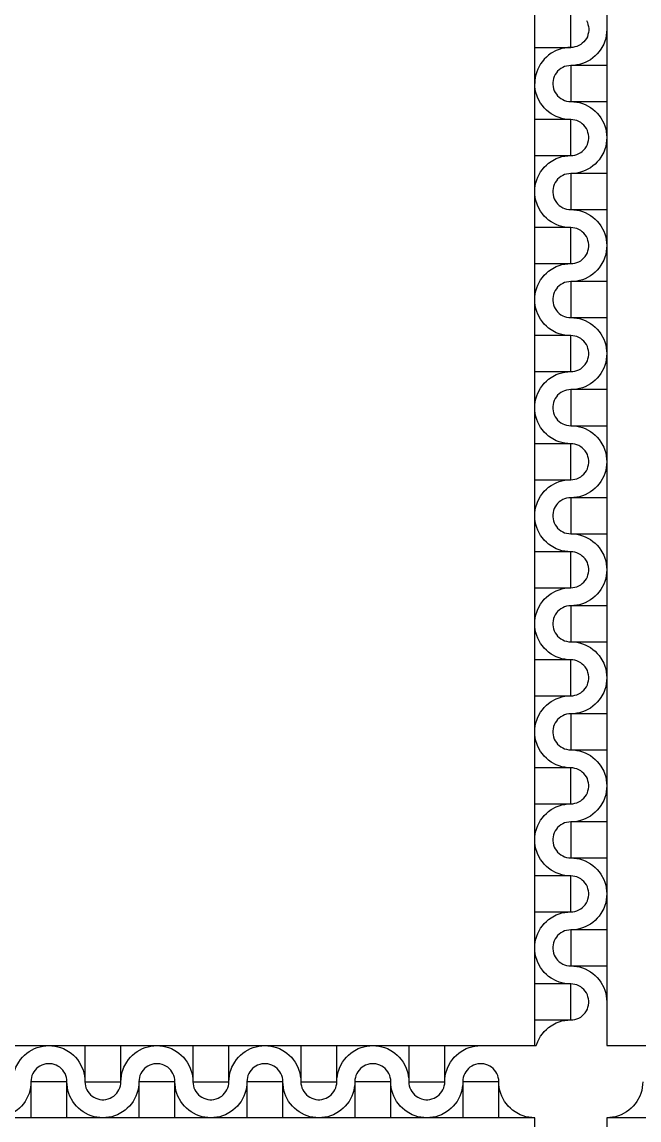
# Model space of a CAD drawing. Extents: x 190.8 to 267.1, y 124 to 174.8.
# Drawn here: x 225.647 to 226.847, y 150.406 to 152.54 of the extents above; entities that cross this region are included whole.
import ezdxf

# ---------------------------------------------------------------- set-up
doc = ezdxf.new("R2010")
doc.units = 0
doc.header["$MEASUREMENT"] = 0

msp = doc.modelspace()

# ---------------------------------------------------------------- linework, layer by layer
for p, q in [((224.5446, 150.5506), (226.6475, 150.5506)), ((226.7846, 150.5506), (228.8875, 150.5506))]:
    msp.add_line(p, q)
for points in [[(226.6446, 150.5506), (226.6446, 152.6023)], [(228.8875, 152.6106), (226.7846, 152.6106), (226.7846, 150.5506)], [(226.6446, 152.4906), (226.7146, 152.4906), (226.7146, 152.5606), (226.6446, 152.5606)], [(226.7449, 152.5431), (226.7469, 152.5393), (226.7481, 152.5356), (226.7491, 152.5316), (226.7496, 152.5276), (226.7496, 152.5236), (226.7491, 152.5196), (226.7481, 152.5156), (226.7469, 152.5116), (226.7449, 152.5081), (226.7426, 152.5046), (226.7401, 152.5016), (226.7371, 152.4988), (226.7339, 152.4963), (226.7304, 152.4943), (226.7266, 152.4926), (226.7226, 152.4916), (226.7186, 152.4908), (226.7146, 152.4906)], [(226.7846, 152.5256), (226.7844, 152.5198), (226.7836, 152.5141), (226.7826, 152.5083), (226.7809, 152.5028), (226.7789, 152.4973), (226.7734, 152.4873), (226.7699, 152.4826), (226.7661, 152.4781), (226.7621, 152.4741), (226.7576, 152.4703), (226.7529, 152.4668), (226.7429, 152.4613), (226.7374, 152.4593), (226.7319, 152.4576), (226.7261, 152.4566), (226.7204, 152.4558), (226.7146, 152.4556)], [(226.7146, 152.4906), (226.7089, 152.4903), (226.7031, 152.4896), (226.6974, 152.4886), (226.6919, 152.4868), (226.6864, 152.4848), (226.6764, 152.4793), (226.6716, 152.4758), (226.6671, 152.4721), (226.6631, 152.4681), (226.6594, 152.4636), (226.6559, 152.4588), (226.6504, 152.4488), (226.6484, 152.4433), (226.6466, 152.4378), (226.6456, 152.4321), (226.6449, 152.4263), (226.6446, 152.4206)], [(226.7146, 152.4556), (226.7106, 152.4553), (226.7066, 152.4546), (226.7026, 152.4536), (226.6989, 152.4518), (226.6954, 152.4498), (226.6921, 152.4473), (226.6891, 152.4446), (226.6866, 152.4416), (226.6844, 152.4381), (226.6824, 152.4343), (226.6811, 152.4306), (226.6801, 152.4266), (226.6796, 152.4226), (226.6796, 152.4186), (226.6801, 152.4146), (226.6811, 152.4106), (226.6824, 152.4066), (226.6844, 152.4031), (226.6866, 152.3996), (226.6891, 152.3966), (226.6921, 152.3938), (226.6954, 152.3913), (226.6989, 152.3893), (226.7026, 152.3876), (226.7066, 152.3866), (226.7106, 152.3858), (226.7146, 152.3856)], [(226.7846, 152.4556), (226.7146, 152.4556), (226.7146, 152.3856), (226.7846, 152.3856)], [(226.7146, 152.3506), (226.7089, 152.3508), (226.7031, 152.3516), (226.6974, 152.3526), (226.6919, 152.3543), (226.6864, 152.3563), (226.6764, 152.3618), (226.6716, 152.3653), (226.6671, 152.3691), (226.6631, 152.3731), (226.6594, 152.3776), (226.6559, 152.3823), (226.6504, 152.3923), (226.6484, 152.3978), (226.6466, 152.4033), (226.6456, 152.4091), (226.6449, 152.4148), (226.6446, 152.4206)], [(226.7146, 152.3856), (226.7204, 152.3853), (226.7261, 152.3846), (226.7319, 152.3836), (226.7374, 152.3818), (226.7429, 152.3798), (226.7529, 152.3743), (226.7576, 152.3708), (226.7621, 152.3671), (226.7661, 152.3631), (226.7699, 152.3586), (226.7734, 152.3538), (226.7789, 152.3438), (226.7809, 152.3383), (226.7826, 152.3328), (226.7836, 152.3271), (226.7844, 152.3213), (226.7846, 152.3156)], [(226.6446, 152.2806), (226.7146, 152.2806), (226.7146, 152.3506), (226.6446, 152.3506)], [(226.7146, 152.2806), (226.7186, 152.2808), (226.7226, 152.2816), (226.7266, 152.2826), (226.7304, 152.2843), (226.7339, 152.2863), (226.7371, 152.2888), (226.7401, 152.2916), (226.7426, 152.2946), (226.7449, 152.2981), (226.7469, 152.3018), (226.7481, 152.3056), (226.7491, 152.3096), (226.7496, 152.3136), (226.7496, 152.3176), (226.7491, 152.3216), (226.7481, 152.3256), (226.7469, 152.3296), (226.7449, 152.3331), (226.7426, 152.3366), (226.7401, 152.3396), (226.7371, 152.3423), (226.7339, 152.3448), (226.7304, 152.3468), (226.7266, 152.3486), (226.7226, 152.3496), (226.7186, 152.3503), (226.7146, 152.3506)], [(226.7846, 152.3156), (226.7844, 152.3098), (226.7836, 152.3041), (226.7826, 152.2983), (226.7809, 152.2928), (226.7789, 152.2873), (226.7734, 152.2773), (226.7699, 152.2726), (226.7661, 152.2681), (226.7621, 152.2641), (226.7576, 152.2603), (226.7529, 152.2568), (226.7429, 152.2513), (226.7374, 152.2493), (226.7319, 152.2476), (226.7261, 152.2466), (226.7204, 152.2458), (226.7146, 152.2456)], [(226.6446, 152.2106), (226.6449, 152.2163), (226.6456, 152.2221), (226.6466, 152.2278), (226.6484, 152.2333), (226.6504, 152.2388), (226.6559, 152.2488), (226.6594, 152.2536), (226.6631, 152.2581), (226.6671, 152.2621), (226.6716, 152.2658), (226.6764, 152.2693), (226.6864, 152.2748), (226.6919, 152.2768), (226.6974, 152.2786), (226.7031, 152.2796), (226.7089, 152.2803), (226.7146, 152.2806)], [(226.7146, 152.2456), (226.7106, 152.2453), (226.7066, 152.2446), (226.7026, 152.2436), (226.6989, 152.2418), (226.6954, 152.2398), (226.6921, 152.2373), (226.6891, 152.2346), (226.6866, 152.2316), (226.6844, 152.2281), (226.6824, 152.2243), (226.6811, 152.2206), (226.6801, 152.2166), (226.6796, 152.2126), (226.6796, 152.2086), (226.6801, 152.2046), (226.6811, 152.2006), (226.6824, 152.1966), (226.6844, 152.1931), (226.6866, 152.1896), (226.6891, 152.1866), (226.6921, 152.1838), (226.6954, 152.1813), (226.6989, 152.1793), (226.7026, 152.1776), (226.7066, 152.1766), (226.7106, 152.1758), (226.7146, 152.1756)], [(226.7846, 152.2456), (226.7146, 152.2456), (226.7146, 152.1756), (226.7846, 152.1756)], [(226.7146, 152.1406), (226.7089, 152.1408), (226.7031, 152.1416), (226.6974, 152.1426), (226.6919, 152.1443), (226.6864, 152.1463), (226.6764, 152.1518), (226.6716, 152.1553), (226.6671, 152.1591), (226.6631, 152.1631), (226.6594, 152.1676), (226.6559, 152.1723), (226.6504, 152.1823), (226.6484, 152.1878), (226.6466, 152.1933), (226.6456, 152.1991), (226.6449, 152.2048), (226.6446, 152.2106)], [(226.7146, 152.1756), (226.7204, 152.1753), (226.7261, 152.1746), (226.7319, 152.1736), (226.7374, 152.1718), (226.7429, 152.1698), (226.7529, 152.1643), (226.7576, 152.1608), (226.7621, 152.1571), (226.7661, 152.1531), (226.7699, 152.1486), (226.7734, 152.1438), (226.7789, 152.1338), (226.7809, 152.1283), (226.7826, 152.1228), (226.7836, 152.1171), (226.7844, 152.1113), (226.7846, 152.1056)], [(226.6446, 152.0706), (226.7146, 152.0706), (226.7146, 152.1406), (226.6446, 152.1406)], [(226.7146, 152.0706), (226.7186, 152.0708), (226.7226, 152.0716), (226.7266, 152.0726), (226.7304, 152.0743), (226.7339, 152.0763), (226.7371, 152.0788), (226.7401, 152.0816), (226.7426, 152.0846), (226.7449, 152.0881), (226.7469, 152.0918), (226.7481, 152.0956), (226.7491, 152.0996), (226.7496, 152.1036), (226.7496, 152.1076), (226.7491, 152.1116), (226.7481, 152.1156), (226.7469, 152.1196), (226.7449, 152.1231), (226.7426, 152.1266), (226.7401, 152.1296), (226.7371, 152.1323), (226.7339, 152.1348), (226.7304, 152.1368), (226.7266, 152.1386), (226.7226, 152.1396), (226.7186, 152.1403), (226.7146, 152.1406)], [(226.7846, 152.1056), (226.7844, 152.0998), (226.7836, 152.0941), (226.7826, 152.0883), (226.7809, 152.0828), (226.7789, 152.0773), (226.7734, 152.0673), (226.7699, 152.0626), (226.7661, 152.0581), (226.7621, 152.0541), (226.7576, 152.0503), (226.7529, 152.0468), (226.7429, 152.0413), (226.7374, 152.0393), (226.7319, 152.0376), (226.7261, 152.0366), (226.7204, 152.0358), (226.7146, 152.0356)], [(226.6446, 152.0006), (226.6449, 152.0063), (226.6456, 152.0121), (226.6466, 152.0178), (226.6484, 152.0233), (226.6504, 152.0288), (226.6559, 152.0388), (226.6594, 152.0436), (226.6631, 152.0481), (226.6671, 152.0521), (226.6716, 152.0558), (226.6764, 152.0593), (226.6864, 152.0648), (226.6919, 152.0668), (226.6974, 152.0686), (226.7031, 152.0696), (226.7089, 152.0703), (226.7146, 152.0706)], [(226.7146, 152.0356), (226.7106, 152.0353), (226.7066, 152.0346), (226.7026, 152.0336), (226.6989, 152.0318), (226.6954, 152.0298), (226.6921, 152.0273), (226.6891, 152.0246), (226.6866, 152.0216), (226.6844, 152.0181), (226.6824, 152.0143), (226.6811, 152.0106), (226.6801, 152.0066), (226.6796, 152.0026), (226.6796, 151.9986), (226.6801, 151.9946), (226.6811, 151.9906), (226.6824, 151.9866), (226.6844, 151.9831), (226.6866, 151.9796), (226.6891, 151.9766), (226.6921, 151.9738), (226.6954, 151.9713), (226.6989, 151.9693), (226.7026, 151.9676), (226.7066, 151.9666), (226.7106, 151.9658), (226.7146, 151.9656)], [(226.7846, 152.0356), (226.7146, 152.0356), (226.7146, 151.9656), (226.7846, 151.9656)], [(226.7146, 151.9306), (226.7089, 151.9308), (226.7031, 151.9316), (226.6974, 151.9326), (226.6919, 151.9343), (226.6864, 151.9363), (226.6764, 151.9418), (226.6716, 151.9453), (226.6671, 151.9491), (226.6631, 151.9531), (226.6594, 151.9576), (226.6559, 151.9623), (226.6504, 151.9723), (226.6484, 151.9778), (226.6466, 151.9833), (226.6456, 151.9891), (226.6449, 151.9948), (226.6446, 152.0006)], [(226.7146, 151.9656), (226.7204, 151.9653), (226.7261, 151.9646), (226.7319, 151.9636), (226.7374, 151.9618), (226.7429, 151.9598), (226.7529, 151.9543), (226.7576, 151.9508), (226.7621, 151.9471), (226.7661, 151.9431), (226.7699, 151.9386), (226.7734, 151.9338), (226.7789, 151.9238), (226.7809, 151.9183), (226.7826, 151.9128), (226.7836, 151.9071), (226.7844, 151.9013), (226.7846, 151.8956)], [(226.6446, 151.8606), (226.7146, 151.8606), (226.7146, 151.9306), (226.6446, 151.9306)], [(226.7146, 151.8606), (226.7186, 151.8608), (226.7226, 151.8616), (226.7266, 151.8626), (226.7304, 151.8643), (226.7339, 151.8663), (226.7371, 151.8688), (226.7401, 151.8716), (226.7426, 151.8746), (226.7449, 151.8781), (226.7469, 151.8818), (226.7481, 151.8856), (226.7491, 151.8896), (226.7496, 151.8936), (226.7496, 151.8976), (226.7491, 151.9016), (226.7481, 151.9056), (226.7469, 151.9096), (226.7449, 151.9131), (226.7426, 151.9166), (226.7401, 151.9196), (226.7371, 151.9223), (226.7339, 151.9248), (226.7304, 151.9268), (226.7266, 151.9286), (226.7226, 151.9296), (226.7186, 151.9303), (226.7146, 151.9306)], [(226.7846, 151.8956), (226.7844, 151.8898), (226.7836, 151.8841), (226.7826, 151.8783), (226.7809, 151.8728), (226.7789, 151.8673), (226.7734, 151.8573), (226.7699, 151.8526), (226.7661, 151.8481), (226.7621, 151.8441), (226.7576, 151.8403), (226.7529, 151.8368), (226.7429, 151.8313), (226.7374, 151.8293), (226.7319, 151.8276), (226.7261, 151.8266), (226.7204, 151.8258), (226.7146, 151.8256)], [(226.6446, 151.7906), (226.6449, 151.7963), (226.6456, 151.8021), (226.6466, 151.8078), (226.6484, 151.8133), (226.6504, 151.8188), (226.6559, 151.8288), (226.6594, 151.8336), (226.6631, 151.8381), (226.6671, 151.8421), (226.6716, 151.8458), (226.6764, 151.8493), (226.6864, 151.8548), (226.6919, 151.8568), (226.6974, 151.8586), (226.7031, 151.8596), (226.7089, 151.8603), (226.7146, 151.8606)], [(226.7146, 151.8256), (226.7106, 151.8253), (226.7066, 151.8246), (226.7026, 151.8236), (226.6989, 151.8218), (226.6954, 151.8198), (226.6921, 151.8173), (226.6891, 151.8146), (226.6866, 151.8116), (226.6844, 151.8081), (226.6824, 151.8043), (226.6811, 151.8006), (226.6801, 151.7966), (226.6796, 151.7926), (226.6796, 151.7886), (226.6801, 151.7846), (226.6811, 151.7806), (226.6824, 151.7766), (226.6844, 151.7731), (226.6866, 151.7696), (226.6891, 151.7666), (226.6921, 151.7638), (226.6954, 151.7613), (226.6989, 151.7593), (226.7026, 151.7576), (226.7066, 151.7566), (226.7106, 151.7558), (226.7146, 151.7556)], [(226.7846, 151.8256), (226.7146, 151.8256), (226.7146, 151.7556), (226.7846, 151.7556)], [(226.7146, 151.7206), (226.7089, 151.7208), (226.7031, 151.7216), (226.6974, 151.7226), (226.6919, 151.7243), (226.6864, 151.7263), (226.6764, 151.7318), (226.6716, 151.7353), (226.6671, 151.7391), (226.6631, 151.7431), (226.6594, 151.7476), (226.6559, 151.7523), (226.6504, 151.7623), (226.6484, 151.7678), (226.6466, 151.7733), (226.6456, 151.7791), (226.6449, 151.7848), (226.6446, 151.7906)], [(226.7146, 151.7556), (226.7204, 151.7553), (226.7261, 151.7546), (226.7319, 151.7536), (226.7374, 151.7518), (226.7429, 151.7498), (226.7529, 151.7443), (226.7576, 151.7408), (226.7621, 151.7371), (226.7661, 151.7331), (226.7699, 151.7286), (226.7734, 151.7238), (226.7789, 151.7138), (226.7809, 151.7083), (226.7826, 151.7028), (226.7836, 151.6971), (226.7844, 151.6913), (226.7846, 151.6856)], [(226.6446, 151.6506), (226.7146, 151.6506), (226.7146, 151.7206), (226.6446, 151.7206)], [(226.7146, 151.6506), (226.7186, 151.6508), (226.7226, 151.6516), (226.7266, 151.6526), (226.7304, 151.6543), (226.7339, 151.6563), (226.7371, 151.6588), (226.7401, 151.6616), (226.7426, 151.6646), (226.7449, 151.6681), (226.7469, 151.6718), (226.7481, 151.6756), (226.7491, 151.6796), (226.7496, 151.6836), (226.7496, 151.6876), (226.7491, 151.6916), (226.7481, 151.6956), (226.7469, 151.6996), (226.7449, 151.7031), (226.7426, 151.7066), (226.7401, 151.7096), (226.7371, 151.7123), (226.7339, 151.7148), (226.7304, 151.7168), (226.7266, 151.7186), (226.7226, 151.7196), (226.7186, 151.7203), (226.7146, 151.7206)], [(226.7846, 151.6856), (226.7844, 151.6798), (226.7836, 151.6741), (226.7826, 151.6683), (226.7809, 151.6628), (226.7789, 151.6573), (226.7734, 151.6473), (226.7699, 151.6426), (226.7661, 151.6381), (226.7621, 151.6341), (226.7576, 151.6303), (226.7529, 151.6268), (226.7429, 151.6213), (226.7374, 151.6193), (226.7319, 151.6176), (226.7261, 151.6166), (226.7204, 151.6158), (226.7146, 151.6156)], [(226.6446, 151.5806), (226.6449, 151.5863), (226.6456, 151.5921), (226.6466, 151.5978), (226.6484, 151.6033), (226.6504, 151.6088), (226.6559, 151.6188), (226.6594, 151.6236), (226.6631, 151.6281), (226.6671, 151.6321), (226.6716, 151.6358), (226.6764, 151.6393), (226.6864, 151.6448), (226.6919, 151.6468), (226.6974, 151.6486), (226.7031, 151.6496), (226.7089, 151.6503), (226.7146, 151.6506)], [(226.7146, 151.6156), (226.7106, 151.6153), (226.7066, 151.6146), (226.7026, 151.6136), (226.6989, 151.6118), (226.6954, 151.6098), (226.6921, 151.6073), (226.6891, 151.6046), (226.6866, 151.6016), (226.6844, 151.5981), (226.6824, 151.5943), (226.6811, 151.5906), (226.6801, 151.5866), (226.6796, 151.5826), (226.6796, 151.5786), (226.6801, 151.5746), (226.6811, 151.5706), (226.6824, 151.5666), (226.6844, 151.5631), (226.6866, 151.5596), (226.6891, 151.5566), (226.6921, 151.5538), (226.6954, 151.5513), (226.6989, 151.5493), (226.7026, 151.5476), (226.7066, 151.5466), (226.7106, 151.5458), (226.7146, 151.5456)], [(226.7846, 151.6156), (226.7146, 151.6156), (226.7146, 151.5456), (226.7846, 151.5456)], [(226.7146, 151.5106), (226.7089, 151.5108), (226.7031, 151.5116), (226.6974, 151.5126), (226.6919, 151.5143), (226.6864, 151.5163), (226.6764, 151.5218), (226.6716, 151.5253), (226.6671, 151.5291), (226.6631, 151.5331), (226.6594, 151.5376), (226.6559, 151.5423), (226.6504, 151.5523), (226.6484, 151.5578), (226.6466, 151.5633), (226.6456, 151.5691), (226.6449, 151.5748), (226.6446, 151.5806)], [(226.7146, 151.5456), (226.7204, 151.5453), (226.7261, 151.5446), (226.7319, 151.5436), (226.7374, 151.5418), (226.7429, 151.5398), (226.7529, 151.5343), (226.7576, 151.5308), (226.7621, 151.5271), (226.7661, 151.5231), (226.7699, 151.5186), (226.7734, 151.5138), (226.7789, 151.5038), (226.7809, 151.4983), (226.7826, 151.4928), (226.7836, 151.4871), (226.7844, 151.4813), (226.7846, 151.4756)], [(226.6446, 151.4406), (226.7146, 151.4406), (226.7146, 151.5106), (226.6446, 151.5106)], [(226.7146, 151.4406), (226.7186, 151.4408), (226.7226, 151.4416), (226.7266, 151.4426), (226.7304, 151.4443), (226.7339, 151.4463), (226.7371, 151.4488), (226.7401, 151.4516), (226.7426, 151.4546), (226.7449, 151.4581), (226.7469, 151.4618), (226.7481, 151.4656), (226.7491, 151.4696), (226.7496, 151.4736), (226.7496, 151.4776), (226.7491, 151.4816), (226.7481, 151.4856), (226.7469, 151.4896), (226.7449, 151.4931), (226.7426, 151.4966), (226.7401, 151.4996), (226.7371, 151.5023), (226.7339, 151.5048), (226.7304, 151.5068), (226.7266, 151.5086), (226.7226, 151.5096), (226.7186, 151.5103), (226.7146, 151.5106)], [(226.7846, 151.4756), (226.7844, 151.4698), (226.7836, 151.4641), (226.7826, 151.4583), (226.7809, 151.4528), (226.7789, 151.4473), (226.7734, 151.4373), (226.7699, 151.4326), (226.7661, 151.4281), (226.7621, 151.4241), (226.7576, 151.4203), (226.7529, 151.4168), (226.7429, 151.4113), (226.7374, 151.4093), (226.7319, 151.4076), (226.7261, 151.4066), (226.7204, 151.4058), (226.7146, 151.4056)], [(226.6446, 151.3706), (226.6449, 151.3763), (226.6456, 151.3821), (226.6466, 151.3878), (226.6484, 151.3933), (226.6504, 151.3988), (226.6559, 151.4088), (226.6594, 151.4136), (226.6631, 151.4181), (226.6671, 151.4221), (226.6716, 151.4258), (226.6764, 151.4293), (226.6864, 151.4348), (226.6919, 151.4368), (226.6974, 151.4386), (226.7031, 151.4396), (226.7089, 151.4403), (226.7146, 151.4406)], [(226.7146, 151.4056), (226.7106, 151.4053), (226.7066, 151.4046), (226.7026, 151.4036), (226.6989, 151.4018), (226.6954, 151.3998), (226.6921, 151.3973), (226.6891, 151.3946), (226.6866, 151.3916), (226.6844, 151.3881), (226.6824, 151.3843), (226.6811, 151.3806), (226.6801, 151.3766), (226.6796, 151.3726), (226.6796, 151.3686), (226.6801, 151.3646), (226.6811, 151.3606), (226.6824, 151.3566), (226.6844, 151.3531), (226.6866, 151.3496), (226.6891, 151.3466), (226.6921, 151.3438), (226.6954, 151.3413), (226.6989, 151.3393), (226.7026, 151.3376), (226.7066, 151.3366), (226.7106, 151.3358), (226.7146, 151.3356)], [(226.7846, 151.4056), (226.7146, 151.4056), (226.7146, 151.3356), (226.7846, 151.3356)], [(226.7146, 151.3006), (226.7089, 151.3008), (226.7031, 151.3016), (226.6974, 151.3026), (226.6919, 151.3043), (226.6864, 151.3063), (226.6764, 151.3118), (226.6716, 151.3153), (226.6671, 151.3191), (226.6631, 151.3231), (226.6594, 151.3276), (226.6559, 151.3323), (226.6504, 151.3423), (226.6484, 151.3478), (226.6466, 151.3533), (226.6456, 151.3591), (226.6449, 151.3648), (226.6446, 151.3706)], [(226.7146, 151.3356), (226.7204, 151.3353), (226.7261, 151.3346), (226.7319, 151.3336), (226.7374, 151.3318), (226.7429, 151.3298), (226.7529, 151.3243), (226.7576, 151.3208), (226.7621, 151.3171), (226.7661, 151.3131), (226.7699, 151.3086), (226.7734, 151.3038), (226.7789, 151.2938), (226.7809, 151.2883), (226.7826, 151.2828), (226.7836, 151.2771), (226.7844, 151.2713), (226.7846, 151.2656)], [(226.6446, 151.2306), (226.7146, 151.2306), (226.7146, 151.3006), (226.6446, 151.3006)], [(226.7146, 151.2306), (226.7186, 151.2308), (226.7226, 151.2316), (226.7266, 151.2326), (226.7304, 151.2343), (226.7339, 151.2363), (226.7371, 151.2388), (226.7401, 151.2416), (226.7426, 151.2446), (226.7449, 151.2481), (226.7469, 151.2518), (226.7481, 151.2556), (226.7491, 151.2596), (226.7496, 151.2636), (226.7496, 151.2676), (226.7491, 151.2716), (226.7481, 151.2756), (226.7469, 151.2796), (226.7449, 151.2831), (226.7426, 151.2866), (226.7401, 151.2896), (226.7371, 151.2923), (226.7339, 151.2948), (226.7304, 151.2968), (226.7266, 151.2986), (226.7226, 151.2996), (226.7186, 151.3003), (226.7146, 151.3006)], [(226.7846, 151.2656), (226.7844, 151.2598), (226.7836, 151.2541), (226.7826, 151.2483), (226.7809, 151.2428), (226.7789, 151.2373), (226.7734, 151.2273), (226.7699, 151.2226), (226.7661, 151.2181), (226.7621, 151.2141), (226.7576, 151.2103), (226.7529, 151.2068), (226.7429, 151.2013), (226.7374, 151.1993), (226.7319, 151.1976), (226.7261, 151.1966), (226.7204, 151.1958), (226.7146, 151.1956)], [(226.6446, 151.1606), (226.6449, 151.1663), (226.6456, 151.1721), (226.6466, 151.1778), (226.6484, 151.1833), (226.6504, 151.1888), (226.6559, 151.1988), (226.6594, 151.2036), (226.6631, 151.2081), (226.6671, 151.2121), (226.6716, 151.2158), (226.6764, 151.2193), (226.6864, 151.2248), (226.6919, 151.2268), (226.6974, 151.2286), (226.7031, 151.2296), (226.7089, 151.2303), (226.7146, 151.2306)], [(226.7146, 151.1956), (226.7106, 151.1953), (226.7066, 151.1946), (226.7026, 151.1936), (226.6989, 151.1918), (226.6954, 151.1898), (226.6921, 151.1873), (226.6891, 151.1846), (226.6866, 151.1816), (226.6844, 151.1781), (226.6824, 151.1743), (226.6811, 151.1706), (226.6801, 151.1666), (226.6796, 151.1626), (226.6796, 151.1586), (226.6801, 151.1546), (226.6811, 151.1506), (226.6824, 151.1466), (226.6844, 151.1431), (226.6866, 151.1396), (226.6891, 151.1366), (226.6921, 151.1338), (226.6954, 151.1313), (226.6989, 151.1293), (226.7026, 151.1276), (226.7066, 151.1266), (226.7106, 151.1258), (226.7146, 151.1256)], [(226.7846, 151.1956), (226.7146, 151.1956), (226.7146, 151.1256), (226.7846, 151.1256)], [(226.7146, 151.0906), (226.7089, 151.0908), (226.7031, 151.0916), (226.6974, 151.0926), (226.6919, 151.0943), (226.6864, 151.0963), (226.6764, 151.1018), (226.6716, 151.1053), (226.6671, 151.1091), (226.6631, 151.1131), (226.6594, 151.1176), (226.6559, 151.1223), (226.6504, 151.1323), (226.6484, 151.1378), (226.6466, 151.1433), (226.6456, 151.1491), (226.6449, 151.1548), (226.6446, 151.1606)], [(226.7146, 151.1256), (226.7204, 151.1253), (226.7261, 151.1246), (226.7319, 151.1236), (226.7374, 151.1218), (226.7429, 151.1198), (226.7529, 151.1143), (226.7576, 151.1108), (226.7621, 151.1071), (226.7661, 151.1031), (226.7699, 151.0986), (226.7734, 151.0938), (226.7789, 151.0838), (226.7809, 151.0783), (226.7826, 151.0728), (226.7836, 151.0671), (226.7844, 151.0613), (226.7846, 151.0556)], [(226.6446, 151.0206), (226.7146, 151.0206), (226.7146, 151.0906), (226.6446, 151.0906)], [(226.7146, 151.0206), (226.7186, 151.0208), (226.7226, 151.0216), (226.7266, 151.0226), (226.7304, 151.0243), (226.7339, 151.0263), (226.7371, 151.0288), (226.7401, 151.0316), (226.7426, 151.0346), (226.7449, 151.0381), (226.7469, 151.0418), (226.7481, 151.0456), (226.7491, 151.0496), (226.7496, 151.0536), (226.7496, 151.0576), (226.7491, 151.0616), (226.7481, 151.0656), (226.7469, 151.0696), (226.7449, 151.0731), (226.7426, 151.0766), (226.7401, 151.0796), (226.7371, 151.0823), (226.7339, 151.0848), (226.7304, 151.0868), (226.7266, 151.0886), (226.7226, 151.0896), (226.7186, 151.0903), (226.7146, 151.0906)], [(226.7846, 151.0556), (226.7844, 151.0498), (226.7836, 151.0441), (226.7826, 151.0383), (226.7809, 151.0328), (226.7789, 151.0273), (226.7734, 151.0173), (226.7699, 151.0126), (226.7661, 151.0081), (226.7621, 151.0041), (226.7576, 151.0003), (226.7529, 150.9968), (226.7429, 150.9913), (226.7374, 150.9893), (226.7319, 150.9876), (226.7261, 150.9866), (226.7204, 150.9858), (226.7146, 150.9856)], [(226.6446, 150.9506), (226.6449, 150.9563), (226.6456, 150.9621), (226.6466, 150.9678), (226.6484, 150.9733), (226.6504, 150.9788), (226.6559, 150.9888), (226.6594, 150.9936), (226.6631, 150.9981), (226.6671, 151.0021), (226.6716, 151.0058), (226.6764, 151.0093), (226.6864, 151.0148), (226.6919, 151.0168), (226.6974, 151.0186), (226.7031, 151.0196), (226.7089, 151.0203), (226.7146, 151.0206)], [(226.7146, 150.9856), (226.7106, 150.9853), (226.7066, 150.9846), (226.7026, 150.9836), (226.6989, 150.9818), (226.6954, 150.9798), (226.6921, 150.9773), (226.6891, 150.9746), (226.6866, 150.9716), (226.6844, 150.9681), (226.6824, 150.9643), (226.6811, 150.9606), (226.6801, 150.9566), (226.6796, 150.9526), (226.6796, 150.9486), (226.6801, 150.9446), (226.6811, 150.9406), (226.6824, 150.9366), (226.6844, 150.9331), (226.6866, 150.9296), (226.6891, 150.9266), (226.6921, 150.9238), (226.6954, 150.9213), (226.6989, 150.9193), (226.7026, 150.9176), (226.7066, 150.9166), (226.7106, 150.9158), (226.7146, 150.9156)], [(226.7846, 150.9856), (226.7146, 150.9856), (226.7146, 150.9156), (226.7846, 150.9156)], [(226.7146, 150.8806), (226.7089, 150.8808), (226.7031, 150.8816), (226.6974, 150.8826), (226.6919, 150.8843), (226.6864, 150.8863), (226.6764, 150.8918), (226.6716, 150.8953), (226.6671, 150.8991), (226.6631, 150.9031), (226.6594, 150.9076), (226.6559, 150.9123), (226.6504, 150.9223), (226.6484, 150.9278), (226.6466, 150.9333), (226.6456, 150.9391), (226.6449, 150.9448), (226.6446, 150.9506)], [(226.7146, 150.9156), (226.7204, 150.9153), (226.7261, 150.9146), (226.7319, 150.9136), (226.7374, 150.9118), (226.7429, 150.9098), (226.7529, 150.9043), (226.7576, 150.9008), (226.7621, 150.8971), (226.7661, 150.8931), (226.7699, 150.8886), (226.7734, 150.8838), (226.7789, 150.8738), (226.7809, 150.8683), (226.7826, 150.8628), (226.7836, 150.8571), (226.7844, 150.8513), (226.7846, 150.8456)], [(226.6446, 150.8106), (226.7146, 150.8106), (226.7146, 150.8806), (226.6446, 150.8806)], [(226.7146, 150.8106), (226.7186, 150.8108), (226.7226, 150.8116), (226.7266, 150.8126), (226.7304, 150.8143), (226.7339, 150.8163), (226.7371, 150.8188), (226.7401, 150.8216), (226.7426, 150.8246), (226.7449, 150.8281), (226.7469, 150.8318), (226.7481, 150.8356), (226.7491, 150.8396), (226.7496, 150.8436), (226.7496, 150.8476), (226.7491, 150.8516), (226.7481, 150.8556), (226.7469, 150.8596), (226.7449, 150.8631), (226.7426, 150.8666), (226.7401, 150.8696), (226.7371, 150.8723), (226.7339, 150.8748), (226.7304, 150.8768), (226.7266, 150.8786), (226.7226, 150.8796), (226.7186, 150.8803), (226.7146, 150.8806)], [(226.7846, 150.8456), (226.7844, 150.8398), (226.7836, 150.8341), (226.7826, 150.8283), (226.7809, 150.8228), (226.7789, 150.8173), (226.7734, 150.8073), (226.7699, 150.8026), (226.7661, 150.7981), (226.7621, 150.7941), (226.7576, 150.7903), (226.7529, 150.7868), (226.7429, 150.7813), (226.7374, 150.7793), (226.7319, 150.7776), (226.7261, 150.7766), (226.7204, 150.7758), (226.7146, 150.7756)], [(226.6446, 150.7406), (226.6449, 150.7463), (226.6456, 150.7521), (226.6466, 150.7578), (226.6484, 150.7633), (226.6504, 150.7688), (226.6559, 150.7788), (226.6594, 150.7836), (226.6631, 150.7881), (226.6671, 150.7921), (226.6716, 150.7958), (226.6764, 150.7993), (226.6864, 150.8048), (226.6919, 150.8068), (226.6974, 150.8086), (226.7031, 150.8096), (226.7089, 150.8103), (226.7146, 150.8106)], [(226.7146, 150.7756), (226.7106, 150.7753), (226.7066, 150.7746), (226.7026, 150.7736), (226.6989, 150.7718), (226.6954, 150.7698), (226.6921, 150.7673), (226.6891, 150.7646), (226.6866, 150.7616), (226.6844, 150.7581), (226.6824, 150.7543), (226.6811, 150.7506), (226.6801, 150.7466), (226.6796, 150.7426), (226.6796, 150.7386), (226.6801, 150.7346), (226.6811, 150.7306), (226.6824, 150.7266), (226.6844, 150.7231), (226.6866, 150.7196), (226.6891, 150.7166), (226.6921, 150.7138), (226.6954, 150.7113), (226.6989, 150.7093), (226.7026, 150.7076), (226.7066, 150.7066), (226.7106, 150.7058), (226.7146, 150.7056)], [(226.7846, 150.7756), (226.7146, 150.7756), (226.7146, 150.7056), (226.7846, 150.7056)], [(226.7146, 150.6706), (226.7089, 150.6708), (226.7031, 150.6716), (226.6974, 150.6726), (226.6919, 150.6743), (226.6864, 150.6763), (226.6764, 150.6818), (226.6716, 150.6853), (226.6671, 150.6891), (226.6631, 150.6931), (226.6594, 150.6976), (226.6559, 150.7023), (226.6504, 150.7123), (226.6484, 150.7178), (226.6466, 150.7233), (226.6456, 150.7291), (226.6449, 150.7348), (226.6446, 150.7406)], [(226.7146, 150.7056), (226.7204, 150.7053), (226.7261, 150.7046), (226.7319, 150.7036), (226.7374, 150.7018), (226.7429, 150.6998), (226.7529, 150.6943), (226.7576, 150.6908), (226.7621, 150.6871), (226.7661, 150.6831), (226.7699, 150.6786), (226.7734, 150.6738), (226.7789, 150.6638), (226.7809, 150.6583), (226.7826, 150.6528), (226.7836, 150.6471), (226.7844, 150.6413), (226.7846, 150.6356)], [(226.6446, 150.6006), (226.7146, 150.6006), (226.7146, 150.6706), (226.6446, 150.6706)], [(226.7146, 150.6006), (226.7186, 150.6008), (226.7226, 150.6016), (226.7266, 150.6026), (226.7304, 150.6043), (226.7339, 150.6063), (226.7371, 150.6088), (226.7401, 150.6116), (226.7426, 150.6146), (226.7449, 150.6181), (226.7469, 150.6218), (226.7481, 150.6256), (226.7491, 150.6296), (226.7496, 150.6336), (226.7496, 150.6376), (226.7491, 150.6416), (226.7481, 150.6456), (226.7469, 150.6496), (226.7449, 150.6531), (226.7426, 150.6566), (226.7401, 150.6596), (226.7371, 150.6623), (226.7339, 150.6648), (226.7304, 150.6668), (226.7266, 150.6686), (226.7226, 150.6696), (226.7186, 150.6703), (226.7146, 150.6706)], [(226.6475, 150.5506), (226.6484, 150.5533), (226.6504, 150.5588), (226.6559, 150.5688), (226.6594, 150.5736), (226.6631, 150.5781), (226.6671, 150.5821), (226.6716, 150.5858), (226.6764, 150.5893), (226.6864, 150.5948), (226.6919, 150.5968), (226.6974, 150.5986), (226.7031, 150.5996), (226.7089, 150.6003), (226.7146, 150.6006)], [(225.6296, 150.4806), (225.6299, 150.4863), (225.6306, 150.4921), (225.6316, 150.4978), (225.6334, 150.5033), (225.6354, 150.5088), (225.6409, 150.5188), (225.6444, 150.5236), (225.6481, 150.5281), (225.6521, 150.5321), (225.6566, 150.5358), (225.6614, 150.5393), (225.6714, 150.5448), (225.6769, 150.5468), (225.6824, 150.5486), (225.6881, 150.5496), (225.6939, 150.5503), (225.6996, 150.5506)], [(225.6996, 150.5506), (225.7054, 150.5503), (225.7111, 150.5496), (225.7169, 150.5486), (225.7224, 150.5468), (225.7279, 150.5448), (225.7379, 150.5393), (225.7426, 150.5358), (225.7471, 150.5321), (225.7511, 150.5281), (225.7549, 150.5236), (225.7584, 150.5188), (225.7639, 150.5088), (225.7659, 150.5033), (225.7676, 150.4978), (225.7686, 150.4921), (225.7694, 150.4863), (225.7696, 150.4806)], [(225.7696, 150.5506), (225.7696, 150.4806), (225.8396, 150.4806), (225.8396, 150.5506)], [(225.8396, 150.4806), (225.8399, 150.4863), (225.8406, 150.4921), (225.8416, 150.4978), (225.8434, 150.5033), (225.8454, 150.5088), (225.8509, 150.5188), (225.8544, 150.5236), (225.8581, 150.5281), (225.8621, 150.5321), (225.8666, 150.5358), (225.8714, 150.5393), (225.8814, 150.5448), (225.8869, 150.5468), (225.8924, 150.5486), (225.8981, 150.5496), (225.9039, 150.5503), (225.9096, 150.5506)], [(225.9096, 150.5506), (225.9154, 150.5503), (225.9211, 150.5496), (225.9269, 150.5486), (225.9324, 150.5468), (225.9379, 150.5448), (225.9479, 150.5393), (225.9526, 150.5358), (225.9571, 150.5321), (225.9611, 150.5281), (225.9649, 150.5236), (225.9684, 150.5188), (225.9739, 150.5088), (225.9759, 150.5033), (225.9776, 150.4978), (225.9786, 150.4921), (225.9794, 150.4863), (225.9796, 150.4806)], [(225.9796, 150.5506), (225.9796, 150.4806), (226.0496, 150.4806), (226.0496, 150.5506)], [(226.0496, 150.4806), (226.0499, 150.4863), (226.0506, 150.4921), (226.0516, 150.4978), (226.0534, 150.5033), (226.0554, 150.5088), (226.0609, 150.5188), (226.0644, 150.5236), (226.0681, 150.5281), (226.0721, 150.5321), (226.0766, 150.5358), (226.0814, 150.5393), (226.0914, 150.5448), (226.0969, 150.5468), (226.1024, 150.5486), (226.1081, 150.5496), (226.1139, 150.5503), (226.1196, 150.5506)], [(226.1196, 150.5506), (226.1254, 150.5503), (226.1311, 150.5496), (226.1369, 150.5486), (226.1424, 150.5468), (226.1479, 150.5448), (226.1579, 150.5393), (226.1626, 150.5358), (226.1671, 150.5321), (226.1711, 150.5281), (226.1749, 150.5236), (226.1784, 150.5188), (226.1839, 150.5088), (226.1859, 150.5033), (226.1876, 150.4978), (226.1886, 150.4921), (226.1894, 150.4863), (226.1896, 150.4806)], [(226.1896, 150.5506), (226.1896, 150.4806), (226.2596, 150.4806), (226.2596, 150.5506)], [(226.2596, 150.4806), (226.2599, 150.4863), (226.2606, 150.4921), (226.2616, 150.4978), (226.2634, 150.5033), (226.2654, 150.5088), (226.2709, 150.5188), (226.2744, 150.5236), (226.2781, 150.5281), (226.2821, 150.5321), (226.2866, 150.5358), (226.2914, 150.5393), (226.3014, 150.5448), (226.3069, 150.5468), (226.3124, 150.5486), (226.3181, 150.5496), (226.3239, 150.5503), (226.3296, 150.5506)], [(226.3296, 150.5506), (226.3354, 150.5503), (226.3411, 150.5496), (226.3469, 150.5486), (226.3524, 150.5468), (226.3579, 150.5448), (226.3679, 150.5393), (226.3726, 150.5358), (226.3771, 150.5321), (226.3811, 150.5281), (226.3849, 150.5236), (226.3884, 150.5188), (226.3939, 150.5088), (226.3959, 150.5033), (226.3976, 150.4978), (226.3986, 150.4921), (226.3994, 150.4863), (226.3996, 150.4806)], [(226.3996, 150.5506), (226.3996, 150.4806), (226.4696, 150.4806), (226.4696, 150.5506)], [(226.4696, 150.4806), (226.4699, 150.4863), (226.4706, 150.4921), (226.4716, 150.4978), (226.4734, 150.5033), (226.4754, 150.5088), (226.4809, 150.5188), (226.4844, 150.5236), (226.4881, 150.5281), (226.4921, 150.5321), (226.4966, 150.5358), (226.5014, 150.5393), (226.5114, 150.5448), (226.5169, 150.5468), (226.5224, 150.5486), (226.5281, 150.5496), (226.5339, 150.5503), (226.5396, 150.5506)], [(225.7346, 150.4806), (225.7344, 150.4846), (225.7336, 150.4886), (225.7326, 150.4926), (225.7309, 150.4963), (225.7289, 150.4998), (225.7264, 150.5031), (225.7236, 150.5061), (225.7206, 150.5086), (225.7171, 150.5108), (225.7134, 150.5128), (225.7096, 150.5141), (225.7056, 150.5151), (225.7016, 150.5156), (225.6976, 150.5156), (225.6936, 150.5151), (225.6896, 150.5141), (225.6856, 150.5128), (225.6821, 150.5108), (225.6786, 150.5086), (225.6756, 150.5061), (225.6729, 150.5031), (225.6704, 150.4998), (225.6684, 150.4963), (225.6666, 150.4926), (225.6656, 150.4886), (225.6649, 150.4846), (225.6646, 150.4806)], [(225.9446, 150.4806), (225.9444, 150.4846), (225.9436, 150.4886), (225.9426, 150.4926), (225.9409, 150.4963), (225.9389, 150.4998), (225.9364, 150.5031), (225.9336, 150.5061), (225.9306, 150.5086), (225.9271, 150.5108), (225.9234, 150.5128), (225.9196, 150.5141), (225.9156, 150.5151), (225.9116, 150.5156), (225.9076, 150.5156), (225.9036, 150.5151), (225.8996, 150.5141), (225.8956, 150.5128), (225.8921, 150.5108), (225.8886, 150.5086), (225.8856, 150.5061), (225.8829, 150.5031), (225.8804, 150.4998), (225.8784, 150.4963), (225.8766, 150.4926), (225.8756, 150.4886), (225.8749, 150.4846), (225.8746, 150.4806)], [(226.1546, 150.4806), (226.1544, 150.4846), (226.1536, 150.4886), (226.1526, 150.4926), (226.1509, 150.4963), (226.1489, 150.4998), (226.1464, 150.5031), (226.1436, 150.5061), (226.1406, 150.5086), (226.1371, 150.5108), (226.1334, 150.5128), (226.1296, 150.5141), (226.1256, 150.5151), (226.1216, 150.5156), (226.1176, 150.5156), (226.1136, 150.5151), (226.1096, 150.5141), (226.1056, 150.5128), (226.1021, 150.5108), (226.0986, 150.5086), (226.0956, 150.5061), (226.0929, 150.5031), (226.0904, 150.4998), (226.0884, 150.4963), (226.0866, 150.4926), (226.0856, 150.4886), (226.0849, 150.4846), (226.0846, 150.4806)], [(226.3646, 150.4806), (226.3644, 150.4846), (226.3636, 150.4886), (226.3626, 150.4926), (226.3609, 150.4963), (226.3589, 150.4998), (226.3564, 150.5031), (226.3536, 150.5061), (226.3506, 150.5086), (226.3471, 150.5108), (226.3434, 150.5128), (226.3396, 150.5141), (226.3356, 150.5151), (226.3316, 150.5156), (226.3276, 150.5156), (226.3236, 150.5151), (226.3196, 150.5141), (226.3156, 150.5128), (226.3121, 150.5108), (226.3086, 150.5086), (226.3056, 150.5061), (226.3029, 150.5031), (226.3004, 150.4998), (226.2984, 150.4963), (226.2966, 150.4926), (226.2956, 150.4886), (226.2949, 150.4846), (226.2946, 150.4806)], [(226.5746, 150.4806), (226.5744, 150.4846), (226.5736, 150.4886), (226.5726, 150.4926), (226.5709, 150.4963), (226.5689, 150.4998), (226.5664, 150.5031), (226.5636, 150.5061), (226.5606, 150.5086), (226.5571, 150.5108), (226.5534, 150.5128), (226.5496, 150.5141), (226.5456, 150.5151), (226.5416, 150.5156), (226.5376, 150.5156), (226.5336, 150.5151), (226.5296, 150.5141), (226.5256, 150.5128), (226.5221, 150.5108), (226.5186, 150.5086), (226.5156, 150.5061), (226.5129, 150.5031), (226.5104, 150.4998), (226.5084, 150.4963), (226.5066, 150.4926), (226.5056, 150.4886), (226.5049, 150.4846), (226.5046, 150.4806)], [(225.6646, 150.4806), (225.6644, 150.4748), (225.6636, 150.4691), (225.6626, 150.4633), (225.6609, 150.4578), (225.6589, 150.4523), (225.6534, 150.4423), (225.6499, 150.4376), (225.6461, 150.4331), (225.6421, 150.4291), (225.6376, 150.4253), (225.6329, 150.4218), (225.6229, 150.4163), (225.6174, 150.4143), (225.6119, 150.4126), (225.6061, 150.4116), (225.6004, 150.4108), (225.5946, 150.4106)], [(225.7346, 150.4106), (225.7346, 150.4806), (225.6646, 150.4806), (225.6646, 150.4106)], [(225.8046, 150.4106), (225.7989, 150.4108), (225.7931, 150.4116), (225.7874, 150.4126), (225.7819, 150.4143), (225.7764, 150.4163), (225.7664, 150.4218), (225.7616, 150.4253), (225.7571, 150.4291), (225.7531, 150.4331), (225.7494, 150.4376), (225.7459, 150.4423), (225.7404, 150.4523), (225.7384, 150.4578), (225.7366, 150.4633), (225.7356, 150.4691), (225.7349, 150.4748), (225.7346, 150.4806)], [(225.7696, 150.4806), (225.7699, 150.4766), (225.7706, 150.4726), (225.7716, 150.4686), (225.7734, 150.4648), (225.7754, 150.4613), (225.7779, 150.4581), (225.7806, 150.4551), (225.7836, 150.4526), (225.7871, 150.4503), (225.7909, 150.4483), (225.7946, 150.4471), (225.7986, 150.4461), (225.8026, 150.4456), (225.8066, 150.4456), (225.8106, 150.4461), (225.8146, 150.4471), (225.8186, 150.4483), (225.8221, 150.4503), (225.8256, 150.4526), (225.8286, 150.4551), (225.8314, 150.4581), (225.8339, 150.4613), (225.8359, 150.4648), (225.8376, 150.4686), (225.8386, 150.4726), (225.8394, 150.4766), (225.8396, 150.4806)], [(225.8746, 150.4806), (225.8744, 150.4748), (225.8736, 150.4691), (225.8726, 150.4633), (225.8709, 150.4578), (225.8689, 150.4523), (225.8634, 150.4423), (225.8599, 150.4376), (225.8561, 150.4331), (225.8521, 150.4291), (225.8476, 150.4253), (225.8429, 150.4218), (225.8329, 150.4163), (225.8274, 150.4143), (225.8219, 150.4126), (225.8161, 150.4116), (225.8104, 150.4108), (225.8046, 150.4106)], [(225.9446, 150.4106), (225.9446, 150.4806), (225.8746, 150.4806), (225.8746, 150.4106)], [(226.0146, 150.4106), (226.0089, 150.4108), (226.0031, 150.4116), (225.9974, 150.4126), (225.9919, 150.4143), (225.9864, 150.4163), (225.9764, 150.4218), (225.9716, 150.4253), (225.9671, 150.4291), (225.9631, 150.4331), (225.9594, 150.4376), (225.9559, 150.4423), (225.9504, 150.4523), (225.9484, 150.4578), (225.9466, 150.4633), (225.9456, 150.4691), (225.9449, 150.4748), (225.9446, 150.4806)], [(225.9796, 150.4806), (225.9799, 150.4766), (225.9806, 150.4726), (225.9816, 150.4686), (225.9834, 150.4648), (225.9854, 150.4613), (225.9879, 150.4581), (225.9906, 150.4551), (225.9936, 150.4526), (225.9971, 150.4503), (226.0009, 150.4483), (226.0046, 150.4471), (226.0086, 150.4461), (226.0126, 150.4456), (226.0166, 150.4456), (226.0206, 150.4461), (226.0246, 150.4471), (226.0286, 150.4483), (226.0321, 150.4503), (226.0356, 150.4526), (226.0386, 150.4551), (226.0414, 150.4581), (226.0439, 150.4613), (226.0459, 150.4648), (226.0476, 150.4686), (226.0486, 150.4726), (226.0494, 150.4766), (226.0496, 150.4806)], [(226.0846, 150.4806), (226.0844, 150.4748), (226.0836, 150.4691), (226.0826, 150.4633), (226.0809, 150.4578), (226.0789, 150.4523), (226.0734, 150.4423), (226.0699, 150.4376), (226.0661, 150.4331), (226.0621, 150.4291), (226.0576, 150.4253), (226.0529, 150.4218), (226.0429, 150.4163), (226.0374, 150.4143), (226.0319, 150.4126), (226.0261, 150.4116), (226.0204, 150.4108), (226.0146, 150.4106)], [(226.1546, 150.4106), (226.1546, 150.4806), (226.0846, 150.4806), (226.0846, 150.4106)], [(226.2246, 150.4106), (226.2189, 150.4108), (226.2131, 150.4116), (226.2074, 150.4126), (226.2019, 150.4143), (226.1964, 150.4163), (226.1864, 150.4218), (226.1816, 150.4253), (226.1771, 150.4291), (226.1731, 150.4331), (226.1694, 150.4376), (226.1659, 150.4423), (226.1604, 150.4523), (226.1584, 150.4578), (226.1566, 150.4633), (226.1556, 150.4691), (226.1549, 150.4748), (226.1546, 150.4806)], [(226.1896, 150.4806), (226.1899, 150.4766), (226.1906, 150.4726), (226.1916, 150.4686), (226.1934, 150.4648), (226.1954, 150.4613), (226.1979, 150.4581), (226.2006, 150.4551), (226.2036, 150.4526), (226.2071, 150.4503), (226.2109, 150.4483), (226.2146, 150.4471), (226.2186, 150.4461), (226.2226, 150.4456), (226.2266, 150.4456), (226.2306, 150.4461), (226.2346, 150.4471), (226.2386, 150.4483), (226.2421, 150.4503), (226.2456, 150.4526), (226.2486, 150.4551), (226.2514, 150.4581), (226.2539, 150.4613), (226.2559, 150.4648), (226.2576, 150.4686), (226.2586, 150.4726), (226.2594, 150.4766), (226.2596, 150.4806)], [(226.2946, 150.4806), (226.2944, 150.4748), (226.2936, 150.4691), (226.2926, 150.4633), (226.2909, 150.4578), (226.2889, 150.4523), (226.2834, 150.4423), (226.2799, 150.4376), (226.2761, 150.4331), (226.2721, 150.4291), (226.2676, 150.4253), (226.2629, 150.4218), (226.2529, 150.4163), (226.2474, 150.4143), (226.2419, 150.4126), (226.2361, 150.4116), (226.2304, 150.4108), (226.2246, 150.4106)], [(226.3646, 150.4106), (226.3646, 150.4806), (226.2946, 150.4806), (226.2946, 150.4106)], [(226.4346, 150.4106), (226.4289, 150.4108), (226.4231, 150.4116), (226.4174, 150.4126), (226.4119, 150.4143), (226.4064, 150.4163), (226.3964, 150.4218), (226.3916, 150.4253), (226.3871, 150.4291), (226.3831, 150.4331), (226.3794, 150.4376), (226.3759, 150.4423), (226.3704, 150.4523), (226.3684, 150.4578), (226.3666, 150.4633), (226.3656, 150.4691), (226.3649, 150.4748), (226.3646, 150.4806)], [(226.3996, 150.4806), (226.3999, 150.4766), (226.4006, 150.4726), (226.4016, 150.4686), (226.4034, 150.4648), (226.4054, 150.4613), (226.4079, 150.4581), (226.4106, 150.4551), (226.4136, 150.4526), (226.4171, 150.4503), (226.4209, 150.4483), (226.4246, 150.4471), (226.4286, 150.4461), (226.4326, 150.4456), (226.4366, 150.4456), (226.4406, 150.4461), (226.4446, 150.4471), (226.4486, 150.4483), (226.4521, 150.4503), (226.4556, 150.4526), (226.4586, 150.4551), (226.4614, 150.4581), (226.4639, 150.4613), (226.4659, 150.4648), (226.4676, 150.4686), (226.4686, 150.4726), (226.4694, 150.4766), (226.4696, 150.4806)], [(226.5046, 150.4806), (226.5044, 150.4748), (226.5036, 150.4691), (226.5026, 150.4633), (226.5009, 150.4578), (226.4989, 150.4523), (226.4934, 150.4423), (226.4899, 150.4376), (226.4861, 150.4331), (226.4821, 150.4291), (226.4776, 150.4253), (226.4729, 150.4218), (226.4629, 150.4163), (226.4574, 150.4143), (226.4519, 150.4126), (226.4461, 150.4116), (226.4404, 150.4108), (226.4346, 150.4106)], [(226.5746, 150.4106), (226.5746, 150.4806), (226.5046, 150.4806), (226.5046, 150.4106)], [(226.6446, 150.4106), (226.6389, 150.4108), (226.6331, 150.4116), (226.6274, 150.4126), (226.6219, 150.4143), (226.6164, 150.4163), (226.6064, 150.4218), (226.6016, 150.4253), (226.5971, 150.4291), (226.5931, 150.4331), (226.5894, 150.4376), (226.5859, 150.4423), (226.5804, 150.4523), (226.5784, 150.4578), (226.5766, 150.4633), (226.5756, 150.4691), (226.5749, 150.4748), (226.5746, 150.4806)], [(226.8546, 150.4806), (226.8544, 150.4748), (226.8536, 150.4691), (226.8526, 150.4633), (226.8509, 150.4578), (226.8489, 150.4523), (226.8434, 150.4423), (226.8399, 150.4376), (226.8361, 150.4331), (226.8321, 150.4291), (226.8276, 150.4253), (226.8229, 150.4218), (226.8129, 150.4163), (226.8074, 150.4143), (226.8019, 150.4126), (226.7961, 150.4116), (226.7904, 150.4108), (226.7846, 150.4106)], [(226.6446, 148.3856), (226.6446, 150.4106), (224.5446, 150.4106), (224.5446, 148.3856)], [(228.8875, 150.4106), (226.7846, 150.4106), (226.7846, 148.3506)]]:
    msp.add_lwpolyline(points)

doc.saveas('drawing.dxf')
